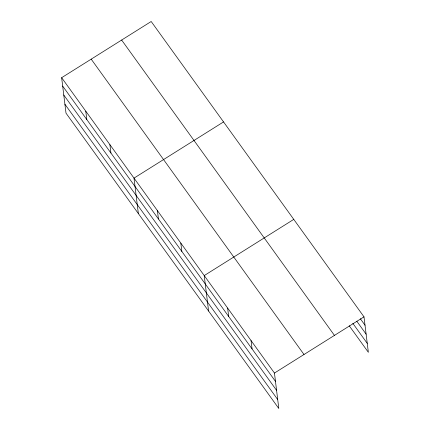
<?xml version="1.0" encoding="UTF-8"?>
<svg xmlns="http://www.w3.org/2000/svg" width="430" height="430" viewBox="0 0 430 430"><rect width="100%" height="100%" fill="white"/><g stroke="black" fill="none" stroke-linecap="round" stroke-linejoin="round"><path stroke-width="0.64" d="M61.651 77.696L274.453 373.052L278.807 408.5L66.005 113.149L61.651 77.696L151.193 21.5L363.995 316.851L368.349 352.304L349.23 325.773M223.546 121.921L134.004 178.117L138.358 213.565M293.771 219.386L204.228 275.582L208.582 311.035M274.453 373.052L363.995 316.851M360.34 318.738L365.022 325.236M356.755 321.172L366.118 334.169M352.815 323.338L367.247 343.371M121.647 40.044L334.443 335.4M91.203 59.152L303.999 354.503M62.683 86.081L275.485 381.431M63.78 95.014L276.581 390.365M64.909 104.216L277.71 399.567M251.045 340.56L252.077 348.945M227.637 308.073L228.669 316.453M180.82 243.095L181.852 251.475M157.412 210.603L158.444 218.988M109.886 144.641L110.919 153.026M85.769 111.171L86.801 119.551"/></g></svg>
